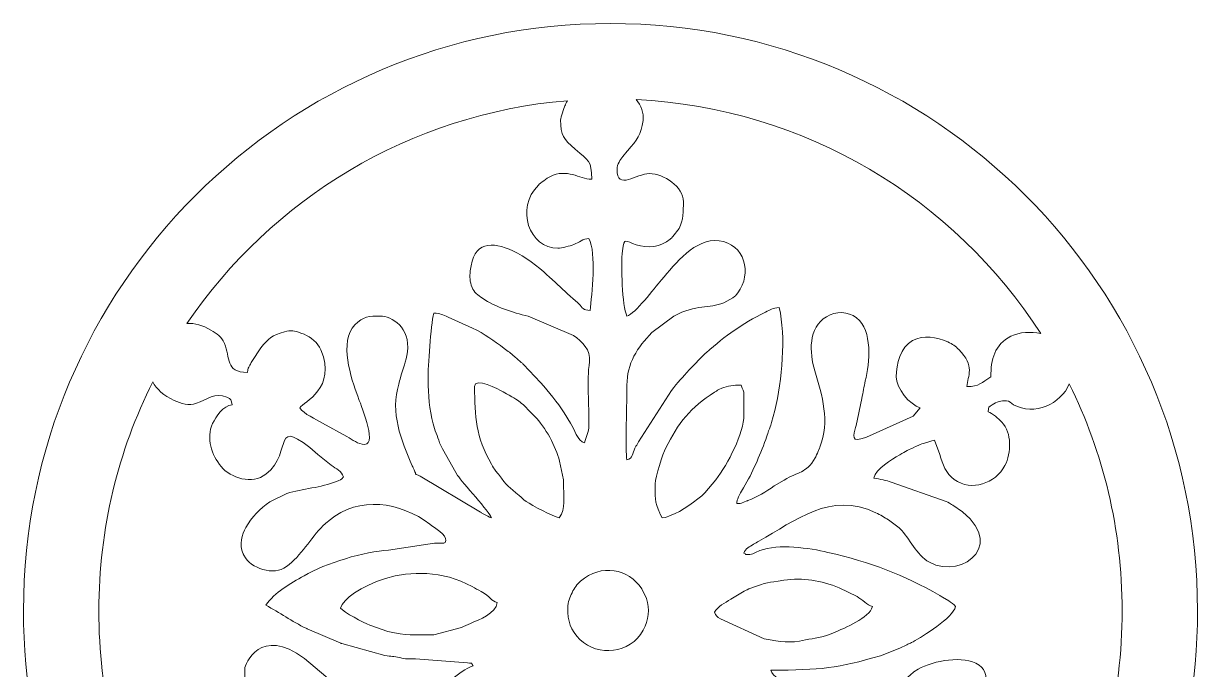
# Model space of a CAD drawing. Header units: centimetres. Extents: x -93 to 55, y -22 to 19.
# Drawn here: x 50.862 to 55.259, y -9.643 to -7.224 of the extents above; entities that cross this region are included whole.
import ezdxf

# ---------------------------------------------------------------- set-up
doc = ezdxf.new("R2010")
doc.units = ezdxf.units.CM
doc.header["$MEASUREMENT"] = 0
doc.layers.add('layer 1', color=7, linetype='Continuous')

msp = doc.modelspace()

# ---------------------------------------------------------------- linework, layer by layer
at = {"layer": 'layer 1', "color": 250, "lineweight": 9}
for points, knots in [([(53.46069, -11.58443), (53.46069, -11.58443), (53.48736, -11.78263), (53.48736, -11.78263), (53.48736, -11.78263), (53.48736, -11.78263), (53.46069, -11.98083), (53.46069, -11.98083), (53.46069, -11.98083), (53.46069, -11.98083), (53.06069, -11.98083), (53.06069, -11.98083), (53.06069, -11.98083), (53.06069, -11.98083), (52.66069, -11.98083), (52.66069, -11.98083), (52.66069, -11.98083), (52.66069, -11.98083), (52.63403, -11.78263), (52.63403, -11.78263), (52.63403, -11.78263), (52.63403, -11.78263), (52.66069, -11.58443), (52.66069, -11.58443), (52.66069, -11.58443), (51.63752, -11.39634), (50.86224, -10.49997), (50.86224, -9.42239), (50.86224, -9.42239), (50.86224, -8.20821), (51.84651, -7.22394), (53.06069, -7.22394), (53.06069, -7.22394), (54.27488, -7.22394), (55.25915, -8.20821), (55.25915, -9.42239), (55.25915, -9.42239), (55.25915, -9.96118), (55.06532, -10.45467), (54.74361, -10.83697), (54.74361, -10.83697), (54.42189, -11.21926), (53.97228, -11.49039), (53.46069, -11.58443)], [0, 0, 0, 0, 0.0833333, 0.0833333, 0.0833333, 0.0833333, 0.1666667, 0.1666667, 0.1666667, 0.1666667, 0.25, 0.25, 0.25, 0.25, 0.3333333, 0.3333333, 0.3333333, 0.3333333, 0.4166667, 0.4166667, 0.4166667, 0.4166667, 0.5, 0.5, 0.5, 0.5, 0.5833333, 0.5833333, 0.5833333, 0.5833333, 0.6666667, 0.6666667, 0.6666667, 0.6666667, 0.75, 0.75, 0.75, 0.75, 0.8333333, 0.8333333, 0.8333333, 0.8333333, 1, 1, 1, 1]), ([(51.47439, -8.34715), (51.79068, -7.88142), (52.30669, -7.56241), (52.89933, -7.51298), (52.89933, -7.51298), (52.89537, -7.52005), (52.89187, -7.52715), (52.8898, -7.53218), (52.8898, -7.53218), (52.88648, -7.54029), (52.87396, -7.57593), (52.87396, -7.58501), (52.87396, -7.58501), (52.87396, -7.64358), (52.88504, -7.65643), (52.92815, -7.69458), (52.92815, -7.69458), (52.97909, -7.73967), (52.99017, -7.7347), (52.99017, -7.80687), (52.99017, -7.80687), (52.94007, -7.80687), (52.90216, -7.76425), (52.83317, -7.79777), (52.83317, -7.79777), (52.82363, -7.80241), (52.79789, -7.82193), (52.79061, -7.82915), (52.79061, -7.82915), (52.70263, -7.91637), (52.75716, -8.0657), (52.8634, -8.0657), (52.8634, -8.0657), (52.87972, -8.0657), (52.90885, -8.05669), (52.92297, -8.05133), (52.92297, -8.05133), (52.94439, -8.04319), (52.95665, -8.03063), (52.9796, -8.02871), (52.9796, -8.02871), (53.00923, -8.0847), (52.98979, -8.23939), (52.98489, -8.29811), (52.98489, -8.29811), (52.95625, -8.29747), (52.95811, -8.29001), (52.94136, -8.27298), (52.94136, -8.27298), (52.93285, -8.26433), (52.92981, -8.26254), (52.92165, -8.25571), (52.92165, -8.25571), (52.91628, -8.25123), (52.91999, -8.25453), (52.91316, -8.24835), (52.91316, -8.24835), (52.91316, -8.24835), (52.83937, -8.17951), (52.83937, -8.17951), (52.83937, -8.17951), (52.83853, -8.17882), (52.83733, -8.17782), (52.83652, -8.1771), (52.83652, -8.1771), (52.83144, -8.17279), (52.83051, -8.17197), (52.82527, -8.16721), (52.82527, -8.16721), (52.78773, -8.13299), (52.74203, -8.09738), (52.69535, -8.07529), (52.69535, -8.07529), (52.61775, -8.03858), (52.54619, -8.03953), (52.53559, -8.15037), (52.53559, -8.15037), (52.53337, -8.17367), (52.533, -8.18977), (52.54228, -8.21245), (52.54228, -8.21245), (52.54899, -8.22886), (52.56459, -8.24169), (52.58115, -8.25287), (52.58115, -8.25287), (52.63079, -8.28645), (52.69451, -8.30569), (52.75197, -8.31975), (52.75197, -8.31975), (52.75197, -8.31975), (52.92239, -8.39233), (52.92239, -8.39233), (52.92239, -8.39233), (52.95383, -8.41591), (52.98851, -8.44669), (52.98208, -8.49026), (52.98208, -8.49026), (52.97091, -8.56618), (52.9816, -8.6489), (52.97985, -8.72623), (52.97985, -8.72623), (52.97911, -8.75891), (52.96993, -8.76815), (52.96376, -8.79465), (52.96376, -8.79465), (52.93679, -8.78745), (52.92561, -8.7413), (52.91091, -8.72071), (52.91091, -8.72071), (52.91091, -8.72071), (52.88671, -8.68154), (52.88671, -8.68154), (52.88671, -8.68154), (52.8612, -8.64121), (52.83015, -8.60465), (52.79883, -8.56869), (52.79883, -8.56869), (52.79883, -8.56869), (52.73509, -8.50035), (52.73509, -8.50035), (52.73509, -8.50035), (52.73052, -8.49626), (52.73028, -8.49622), (52.72656, -8.49306), (52.72656, -8.49306), (52.72572, -8.49235), (52.72452, -8.49135), (52.72368, -8.49066), (52.72368, -8.49066), (52.72368, -8.49066), (52.70107, -8.47101), (52.70107, -8.47101), (52.70107, -8.47101), (52.68787, -8.45895), (52.67603, -8.45075), (52.66268, -8.44073), (52.66268, -8.44073), (52.62425, -8.41186), (52.58857, -8.38642), (52.54377, -8.36418), (52.54377, -8.36418), (52.54377, -8.36418), (52.4526, -8.3233), (52.4526, -8.3233), (52.4526, -8.3233), (52.43131, -8.31487), (52.42523, -8.30927), (52.39856, -8.30869), (52.39856, -8.30869), (52.38745, -8.35638), (52.37743, -8.50813), (52.37743, -8.55694), (52.37743, -8.55694), (52.37743, -8.61637), (52.38308, -8.66839), (52.39655, -8.72271), (52.39655, -8.72271), (52.40252, -8.74682), (52.4124, -8.76958), (52.42083, -8.7935), (52.42083, -8.7935), (52.42523, -8.80602), (52.42996, -8.81226), (52.43617, -8.8257), (52.43617, -8.8257), (52.43617, -8.8257), (52.48828, -8.91622), (52.48828, -8.91622), (52.48828, -8.91622), (52.50415, -8.94041), (52.6102, -9.05618), (52.61513, -9.07461), (52.61513, -9.07461), (52.60597, -9.07217), (52.59584, -9.06699), (52.5862, -9.0613), (52.5862, -9.0613), (52.57723, -9.05601), (52.58033, -9.05729), (52.57331, -9.05305), (52.57331, -9.05305), (52.57331, -9.05305), (52.34801, -8.91915), (52.34801, -8.91915), (52.34801, -8.91915), (52.32463, -8.90651), (52.33577, -8.91838), (52.32487, -8.89477), (52.32487, -8.89477), (52.32205, -8.88869), (52.32119, -8.88615), (52.31843, -8.88007), (52.31843, -8.88007), (52.27548, -8.78529), (52.23567, -8.67994), (52.26776, -8.57403), (52.26776, -8.57403), (52.27003, -8.56653), (52.27187, -8.55795), (52.27445, -8.54906), (52.27445, -8.54906), (52.28547, -8.51135), (52.29428, -8.49393), (52.29993, -8.45289), (52.29993, -8.45289), (52.31217, -8.36391), (52.24163, -8.31925), (52.19783, -8.31925), (52.19783, -8.31925), (52.15759, -8.31925), (52.13313, -8.32106), (52.10376, -8.35197), (52.10376, -8.35197), (52.04307, -8.41585), (52.08881, -8.55057), (52.11529, -8.62365), (52.11529, -8.62365), (52.12088, -8.6391), (52.18944, -8.79994), (52.13973, -8.79994), (52.13973, -8.79994), (52.11563, -8.79994), (52.09387, -8.78162), (52.07372, -8.77086), (52.07372, -8.77086), (52.07372, -8.77086), (51.98185, -8.7201), (51.98185, -8.7201), (51.98185, -8.7201), (51.95608, -8.70494), (51.91291, -8.68673), (51.89675, -8.66259), (51.89675, -8.66259), (51.91165, -8.64226), (52.03656, -8.58791), (51.97609, -8.4459), (51.97609, -8.4459), (51.96477, -8.4193), (51.93913, -8.39842), (51.91283, -8.38767), (51.91283, -8.38767), (51.91283, -8.38767), (51.90144, -8.38319), (51.90144, -8.38319), (51.90144, -8.38319), (51.87651, -8.37362), (51.86484, -8.37117), (51.83973, -8.37807), (51.83973, -8.37807), (51.79223, -8.39115), (51.78009, -8.40357), (51.75113, -8.43775), (51.75113, -8.43775), (51.75113, -8.43775), (51.718, -8.48914), (51.718, -8.48914), (51.718, -8.48914), (51.71404, -8.49643), (51.71301, -8.49785), (51.71044, -8.50271), (51.71044, -8.50271), (51.7028, -8.51721), (51.70287, -8.51165), (51.70131, -8.53053), (51.70131, -8.53053), (51.61591, -8.53053), (51.63821, -8.47479), (51.61468, -8.4217), (51.61468, -8.4217), (51.6032, -8.39577), (51.58821, -8.38531), (51.56443, -8.37161), (51.56443, -8.37161), (51.53427, -8.35425), (51.50452, -8.34511), (51.47439, -8.34715)], [0, 0, 0, 0, 0.0142857, 0.0142857, 0.0142857, 0.0142857, 0.0285714, 0.0285714, 0.0285714, 0.0285714, 0.0428571, 0.0428571, 0.0428571, 0.0428571, 0.0571429, 0.0571429, 0.0571429, 0.0571429, 0.0714286, 0.0714286, 0.0714286, 0.0714286, 0.0857143, 0.0857143, 0.0857143, 0.0857143, 0.1, 0.1, 0.1, 0.1, 0.1142857, 0.1142857, 0.1142857, 0.1142857, 0.1285714, 0.1285714, 0.1285714, 0.1285714, 0.1428571, 0.1428571, 0.1428571, 0.1428571, 0.1571429, 0.1571429, 0.1571429, 0.1571429, 0.1714286, 0.1714286, 0.1714286, 0.1714286, 0.1857143, 0.1857143, 0.1857143, 0.1857143, 0.2, 0.2, 0.2, 0.2, 0.2142857, 0.2142857, 0.2142857, 0.2142857, 0.2285714, 0.2285714, 0.2285714, 0.2285714, 0.2428571, 0.2428571, 0.2428571, 0.2428571, 0.2571429, 0.2571429, 0.2571429, 0.2571429, 0.2714286, 0.2714286, 0.2714286, 0.2714286, 0.2857143, 0.2857143, 0.2857143, 0.2857143, 0.3, 0.3, 0.3, 0.3, 0.3142857, 0.3142857, 0.3142857, 0.3142857, 0.3285714, 0.3285714, 0.3285714, 0.3285714, 0.3428571, 0.3428571, 0.3428571, 0.3428571, 0.3571429, 0.3571429, 0.3571429, 0.3571429, 0.3714286, 0.3714286, 0.3714286, 0.3714286, 0.3857143, 0.3857143, 0.3857143, 0.3857143, 0.4, 0.4, 0.4, 0.4, 0.4142857, 0.4142857, 0.4142857, 0.4142857, 0.4285714, 0.4285714, 0.4285714, 0.4285714, 0.4428571, 0.4428571, 0.4428571, 0.4428571, 0.4571429, 0.4571429, 0.4571429, 0.4571429, 0.4714286, 0.4714286, 0.4714286, 0.4714286, 0.4857143, 0.4857143, 0.4857143, 0.4857143, 0.5, 0.5, 0.5, 0.5, 0.5142857, 0.5142857, 0.5142857, 0.5142857, 0.5285714, 0.5285714, 0.5285714, 0.5285714, 0.5428571, 0.5428571, 0.5428571, 0.5428571, 0.5571429, 0.5571429, 0.5571429, 0.5571429, 0.5714286, 0.5714286, 0.5714286, 0.5714286, 0.5857143, 0.5857143, 0.5857143, 0.5857143, 0.6, 0.6, 0.6, 0.6, 0.6142857, 0.6142857, 0.6142857, 0.6142857, 0.6285714, 0.6285714, 0.6285714, 0.6285714, 0.6428571, 0.6428571, 0.6428571, 0.6428571, 0.6571429, 0.6571429, 0.6571429, 0.6571429, 0.6714286, 0.6714286, 0.6714286, 0.6714286, 0.6857143, 0.6857143, 0.6857143, 0.6857143, 0.7, 0.7, 0.7, 0.7, 0.7142857, 0.7142857, 0.7142857, 0.7142857, 0.7285714, 0.7285714, 0.7285714, 0.7285714, 0.7428571, 0.7428571, 0.7428571, 0.7428571, 0.7571429, 0.7571429, 0.7571429, 0.7571429, 0.7714286, 0.7714286, 0.7714286, 0.7714286, 0.7857143, 0.7857143, 0.7857143, 0.7857143, 0.8, 0.8, 0.8, 0.8, 0.8142857, 0.8142857, 0.8142857, 0.8142857, 0.8285714, 0.8285714, 0.8285714, 0.8285714, 0.8428571, 0.8428571, 0.8428571, 0.8428571, 0.8571429, 0.8571429, 0.8571429, 0.8571429, 0.8714286, 0.8714286, 0.8714286, 0.8714286, 0.8857143, 0.8857143, 0.8857143, 0.8857143, 0.9, 0.9, 0.9, 0.9, 0.9142857, 0.9142857, 0.9142857, 0.9142857, 0.9285714, 0.9285714, 0.9285714, 0.9285714, 0.9428571, 0.9428571, 0.9428571, 0.9428571, 0.9571429, 0.9571429, 0.9571429, 0.9571429, 0.9714286, 0.9714286, 0.9714286, 0.9714286, 1, 1, 1, 1]), ([(53.15668, -7.50855), (53.79284, -7.53994), (54.3474, -7.88154), (54.67223, -8.38526), (54.67223, -8.38526), (54.63404, -8.37683), (54.59323, -8.37893), (54.56057, -8.39478), (54.56057, -8.39478), (54.49909, -8.42461), (54.48504, -8.48353), (54.48504, -8.54638), (54.48504, -8.54638), (54.45093, -8.56922), (54.44101, -8.58337), (54.39525, -8.58337), (54.39525, -8.58337), (54.3986, -8.54311), (54.42733, -8.50669), (54.36512, -8.44446), (54.36512, -8.44446), (54.35367, -8.43301), (54.34057, -8.42366), (54.32441, -8.4165), (54.32441, -8.4165), (54.28128, -8.39734), (54.2334, -8.38882), (54.19147, -8.41127), (54.19147, -8.41127), (54.14755, -8.43477), (54.13115, -8.50102), (54.13115, -8.54638), (54.13115, -8.54638), (54.13115, -8.59007), (54.18073, -8.65186), (54.22093, -8.66259), (54.22093, -8.66259), (54.22093, -8.66259), (54.19452, -8.69429), (54.19452, -8.69429), (54.19452, -8.69429), (54.19452, -8.69429), (54.01911, -8.77249), (54.01911, -8.77249), (54.01911, -8.77249), (54.00699, -8.77625), (54.00557, -8.77747), (53.99873, -8.77963), (53.99873, -8.77963), (53.95623, -8.79306), (53.97596, -8.74809), (53.98063, -8.72865), (53.98063, -8.72865), (53.98063, -8.72865), (54.00147, -8.62799), (54.00147, -8.62799), (54.00147, -8.62799), (54.00749, -8.60467), (54.00965, -8.58393), (54.01485, -8.56214), (54.01485, -8.56214), (54.03084, -8.49481), (54.04373, -8.37359), (53.98199, -8.32577), (53.98199, -8.32577), (53.95024, -8.30119), (53.90451, -8.30023), (53.86957, -8.32179), (53.86957, -8.32179), (53.80087, -8.36411), (53.805, -8.45521), (53.82585, -8.52417), (53.82585, -8.52417), (53.85425, -8.61814), (53.88204, -8.71369), (53.84529, -8.8099), (53.84529, -8.8099), (53.84483, -8.8111), (53.84424, -8.81246), (53.84377, -8.81366), (53.84377, -8.81366), (53.84377, -8.81366), (53.83775, -8.82874), (53.83775, -8.82874), (53.83775, -8.82874), (53.83697, -8.83061), (53.82843, -8.84838), (53.82741, -8.85011), (53.82741, -8.85011), (53.7912, -8.91106), (53.7656, -8.89986), (53.71065, -8.9341), (53.71065, -8.9341), (53.71065, -8.9341), (53.67381, -8.95534), (53.67381, -8.95534), (53.67381, -8.95534), (53.64281, -8.97718), (53.61096, -8.99695), (53.57541, -9.01013), (53.57541, -9.01013), (53.57417, -9.01059), (53.57273, -9.01105), (53.57151, -9.01151), (53.57151, -9.01151), (53.57151, -9.01151), (53.56015, -9.01598), (53.56015, -9.01598), (53.56015, -9.01598), (53.54735, -9.02061), (53.55891, -9.02125), (53.53424, -9.02179), (53.53424, -9.02179), (53.53455, -9.00883), (53.53377, -9.01419), (53.53705, -9.00347), (53.53705, -9.00347), (53.53785, -9.00085), (53.54295, -8.99022), (53.54361, -8.98891), (53.54361, -8.98891), (53.54973, -8.97703), (53.55203, -8.97349), (53.55895, -8.96195), (53.55895, -8.96195), (53.59356, -8.90413), (53.61796, -8.84601), (53.6422, -8.78111), (53.6422, -8.78111), (53.64715, -8.76782), (53.64804, -8.76398), (53.653, -8.74965), (53.653, -8.74965), (53.6576, -8.73637), (53.66039, -8.73357), (53.66396, -8.71835), (53.66396, -8.71835), (53.66396, -8.71835), (53.67607, -8.67237), (53.67607, -8.67237), (53.67607, -8.67237), (53.70317, -8.55953), (53.71823, -8.39711), (53.69271, -8.28755), (53.69271, -8.28755), (53.66585, -8.28978), (53.66059, -8.29491), (53.64117, -8.30469), (53.64117, -8.30469), (53.54829, -8.35137), (53.49573, -8.38935), (53.41849, -8.45705), (53.41849, -8.45705), (53.41768, -8.45775), (53.41649, -8.45878), (53.41569, -8.45951), (53.41569, -8.45951), (53.41569, -8.45951), (53.35588, -8.52121), (53.35588, -8.52121), (53.35588, -8.52121), (53.33157, -8.5477), (53.31172, -8.56809), (53.28969, -8.59765), (53.28969, -8.59765), (53.28969, -8.59765), (53.16539, -8.79026), (53.16539, -8.79026), (53.16539, -8.79026), (53.15897, -8.80234), (53.15872, -8.80221), (53.15225, -8.81411), (53.15225, -8.81411), (53.14163, -8.83369), (53.14551, -8.85182), (53.12223, -8.85803), (53.12223, -8.85803), (53.11532, -8.82837), (53.12251, -8.62803), (53.12219, -8.57803), (53.12219, -8.57803), (53.12168, -8.49763), (53.16141, -8.43618), (53.21596, -8.38129), (53.21596, -8.38129), (53.21596, -8.38129), (53.29733, -8.32003), (53.29733, -8.32003), (53.29733, -8.32003), (53.38573, -8.27294), (53.42707, -8.29271), (53.48479, -8.26979), (53.48479, -8.26979), (53.48479, -8.26979), (53.51869, -8.25086), (53.51869, -8.25086), (53.51869, -8.25086), (53.52915, -8.24265), (53.52812, -8.24449), (53.53728, -8.23247), (53.53728, -8.23247), (53.59231, -8.16038), (53.56369, -8.04865), (53.46721, -8.03753), (53.46721, -8.03753), (53.37757, -8.02719), (53.30304, -8.12294), (53.25139, -8.1843), (53.25139, -8.1843), (53.22468, -8.21601), (53.15221, -8.31125), (53.12223, -8.31925), (53.12223, -8.31925), (53.10447, -8.28223), (53.09933, -8.12823), (53.1052, -8.07507), (53.1052, -8.07507), (53.11116, -8.02086), (53.11789, -8.03999), (53.1564, -8.05267), (53.1564, -8.05267), (53.19921, -8.06675), (53.25003, -8.0611), (53.28376, -8.03179), (53.28376, -8.03179), (53.29036, -8.02606), (53.28783, -8.02814), (53.29187, -8.02405), (53.29187, -8.02405), (53.29264, -8.02327), (53.29371, -8.02214), (53.29447, -8.02137), (53.29447, -8.02137), (53.29447, -8.02137), (53.31755, -7.99161), (53.31755, -7.99161), (53.31755, -7.99161), (53.33435, -7.95995), (53.33352, -7.92623), (53.33352, -7.89139), (53.33352, -7.89139), (53.33352, -7.83553), (53.2596, -7.78574), (53.20675, -7.78574), (53.20675, -7.78574), (53.15763, -7.78574), (53.08525, -7.85154), (53.08525, -7.7699), (53.08525, -7.7699), (53.08525, -7.75095), (53.0982, -7.73363), (53.10628, -7.72223), (53.10628, -7.72223), (53.10628, -7.72223), (53.12276, -7.70175), (53.12276, -7.70175), (53.12276, -7.70175), (53.12349, -7.70095), (53.12461, -7.69986), (53.12536, -7.69906), (53.12536, -7.69906), (53.15956, -7.66247), (53.17524, -7.63826), (53.18245, -7.58743), (53.18245, -7.58743), (53.1866, -7.55819), (53.17512, -7.53089), (53.15668, -7.50855)], [0, 0, 0, 0, 0.0147059, 0.0147059, 0.0147059, 0.0147059, 0.0294118, 0.0294118, 0.0294118, 0.0294118, 0.0441176, 0.0441176, 0.0441176, 0.0441176, 0.0588235, 0.0588235, 0.0588235, 0.0588235, 0.0735294, 0.0735294, 0.0735294, 0.0735294, 0.0882353, 0.0882353, 0.0882353, 0.0882353, 0.1029412, 0.1029412, 0.1029412, 0.1029412, 0.1176471, 0.1176471, 0.1176471, 0.1176471, 0.1323529, 0.1323529, 0.1323529, 0.1323529, 0.1470588, 0.1470588, 0.1470588, 0.1470588, 0.1617647, 0.1617647, 0.1617647, 0.1617647, 0.1764706, 0.1764706, 0.1764706, 0.1764706, 0.1911765, 0.1911765, 0.1911765, 0.1911765, 0.2058824, 0.2058824, 0.2058824, 0.2058824, 0.2205882, 0.2205882, 0.2205882, 0.2205882, 0.2352941, 0.2352941, 0.2352941, 0.2352941, 0.25, 0.25, 0.25, 0.25, 0.2647059, 0.2647059, 0.2647059, 0.2647059, 0.2794118, 0.2794118, 0.2794118, 0.2794118, 0.2941176, 0.2941176, 0.2941176, 0.2941176, 0.3088235, 0.3088235, 0.3088235, 0.3088235, 0.3235294, 0.3235294, 0.3235294, 0.3235294, 0.3382353, 0.3382353, 0.3382353, 0.3382353, 0.3529412, 0.3529412, 0.3529412, 0.3529412, 0.3676471, 0.3676471, 0.3676471, 0.3676471, 0.3823529, 0.3823529, 0.3823529, 0.3823529, 0.3970588, 0.3970588, 0.3970588, 0.3970588, 0.4117647, 0.4117647, 0.4117647, 0.4117647, 0.4264706, 0.4264706, 0.4264706, 0.4264706, 0.4411765, 0.4411765, 0.4411765, 0.4411765, 0.4558824, 0.4558824, 0.4558824, 0.4558824, 0.4705882, 0.4705882, 0.4705882, 0.4705882, 0.4852941, 0.4852941, 0.4852941, 0.4852941, 0.5, 0.5, 0.5, 0.5, 0.5147059, 0.5147059, 0.5147059, 0.5147059, 0.5294118, 0.5294118, 0.5294118, 0.5294118, 0.5441176, 0.5441176, 0.5441176, 0.5441176, 0.5588235, 0.5588235, 0.5588235, 0.5588235, 0.5735294, 0.5735294, 0.5735294, 0.5735294, 0.5882353, 0.5882353, 0.5882353, 0.5882353, 0.6029412, 0.6029412, 0.6029412, 0.6029412, 0.6176471, 0.6176471, 0.6176471, 0.6176471, 0.6323529, 0.6323529, 0.6323529, 0.6323529, 0.6470588, 0.6470588, 0.6470588, 0.6470588, 0.6617647, 0.6617647, 0.6617647, 0.6617647, 0.6764706, 0.6764706, 0.6764706, 0.6764706, 0.6911765, 0.6911765, 0.6911765, 0.6911765, 0.7058824, 0.7058824, 0.7058824, 0.7058824, 0.7205882, 0.7205882, 0.7205882, 0.7205882, 0.7352941, 0.7352941, 0.7352941, 0.7352941, 0.75, 0.75, 0.75, 0.75, 0.7647059, 0.7647059, 0.7647059, 0.7647059, 0.7794118, 0.7794118, 0.7794118, 0.7794118, 0.7941176, 0.7941176, 0.7941176, 0.7941176, 0.8088235, 0.8088235, 0.8088235, 0.8088235, 0.8235294, 0.8235294, 0.8235294, 0.8235294, 0.8382353, 0.8382353, 0.8382353, 0.8382353, 0.8529412, 0.8529412, 0.8529412, 0.8529412, 0.8676471, 0.8676471, 0.8676471, 0.8676471, 0.8823529, 0.8823529, 0.8823529, 0.8823529, 0.8970588, 0.8970588, 0.8970588, 0.8970588, 0.9117647, 0.9117647, 0.9117647, 0.9117647, 0.9264706, 0.9264706, 0.9264706, 0.9264706, 0.9411765, 0.9411765, 0.9411765, 0.9411765, 0.9558824, 0.9558824, 0.9558824, 0.9558824, 0.9705882, 0.9705882, 0.9705882, 0.9705882, 1, 1, 1, 1]), ([(51.34177, -10.26999), (51.21552, -10.01443), (51.14445, -9.72674), (51.14445, -9.42239), (51.14445, -9.42239), (51.14445, -9.11453), (51.21716, -8.82367), (51.34619, -8.56593), (51.34619, -8.56593), (51.36047, -8.59269), (51.38624, -8.61713), (51.42713, -8.63566), (51.42713, -8.63566), (51.45159, -8.64674), (51.48177, -8.65698), (51.51028, -8.64589), (51.51028, -8.64589), (51.54727, -8.63149), (51.58056, -8.60473), (51.624, -8.62367), (51.624, -8.62367), (51.63988, -8.63061), (51.64163, -8.63323), (51.64319, -8.65203), (51.64319, -8.65203), (51.61011, -8.65478), (51.58276, -8.69477), (51.57048, -8.72193), (51.57048, -8.72193), (51.54579, -8.77659), (51.56601, -8.83941), (51.6024, -8.88298), (51.6024, -8.88298), (51.63879, -8.92654), (51.71859, -8.95173), (51.77017, -8.91106), (51.77017, -8.91106), (51.8776, -8.82638), (51.78409, -8.68417), (51.96501, -8.8373), (51.96501, -8.8373), (51.96501, -8.8373), (52.01497, -8.87715), (52.01497, -8.87715), (52.01497, -8.87715), (52.03211, -8.89146), (52.05472, -8.89981), (52.06049, -8.92143), (52.06049, -8.92143), (52.05117, -8.93415), (52.04852, -8.93262), (52.03508, -8.93827), (52.03508, -8.93827), (51.97588, -8.96318), (51.90883, -8.96438), (51.84804, -8.98363), (51.84804, -8.98363), (51.84804, -8.98363), (51.78465, -9.01534), (51.78465, -9.01534), (51.78465, -9.01534), (51.74991, -9.03867), (51.71604, -9.07309), (51.69507, -9.11063), (51.69507, -9.11063), (51.6798, -9.13795), (51.67053, -9.17602), (51.68421, -9.20766), (51.68421, -9.20766), (51.68473, -9.20882), (51.68537, -9.21019), (51.68591, -9.21135), (51.68591, -9.21135), (51.68644, -9.21249), (51.68709, -9.21386), (51.68767, -9.21495), (51.68767, -9.21495), (51.71365, -9.26575), (51.79913, -9.29255), (51.84729, -9.25757), (51.84729, -9.25757), (51.90312, -9.21699), (51.936, -9.15233), (51.98433, -9.1041), (51.98433, -9.1041), (51.98433, -9.1041), (52.00141, -9.08947), (52.00141, -9.08947), (52.00141, -9.08947), (52.0026, -9.0885), (52.00601, -9.08569), (52.00719, -9.08469), (52.00719, -9.08469), (52.11935, -8.99061), (52.27337, -9.01522), (52.38469, -9.09903), (52.38469, -9.09903), (52.40112, -9.11139), (52.44756, -9.14011), (52.44419, -9.15929), (52.44419, -9.15929), (52.44151, -9.17453), (52.43548, -9.16949), (52.41487, -9.16999), (52.41487, -9.16999), (52.39324, -9.17053), (52.39171, -9.17007), (52.37627, -9.17381), (52.37627, -9.17381), (52.37627, -9.17381), (52.22948, -9.19605), (52.22948, -9.19605), (52.22948, -9.19605), (52.14125, -9.20019), (51.99343, -9.24475), (51.91289, -9.29147), (51.91289, -9.29147), (51.86197, -9.32099), (51.80265, -9.3533), (51.76997, -9.40211), (51.76997, -9.40211), (51.82081, -9.42901), (51.86817, -9.46342), (51.9212, -9.48859), (51.9212, -9.48859), (51.92229, -9.48913), (51.92368, -9.48977), (51.92477, -9.4903), (51.92477, -9.4903), (51.92477, -9.4903), (52.05061, -9.54403), (52.05061, -9.54403), (52.05061, -9.54403), (52.05185, -9.5445), (52.05319, -9.54507), (52.05443, -9.54553), (52.05443, -9.54553), (52.05443, -9.54553), (52.21593, -9.59003), (52.21593, -9.59003), (52.21593, -9.59003), (52.23955, -9.59489), (52.24828, -9.59183), (52.27111, -9.59823), (52.27111, -9.59823), (52.29449, -9.60478), (52.30139, -9.60149), (52.32988, -9.60285), (52.32988, -9.60285), (52.32988, -9.60285), (52.52556, -9.61803), (52.52556, -9.61803), (52.52556, -9.61803), (52.55056, -9.62338), (52.5332, -9.61114), (52.54647, -9.62925), (52.54647, -9.62925), (52.51095, -9.63751), (52.44277, -9.70162), (52.40367, -9.72415), (52.40367, -9.72415), (52.35161, -9.75415), (52.28541, -9.78243), (52.20839, -9.78243), (52.20839, -9.78243), (52.11357, -9.78243), (52.05911, -9.72242), (51.99473, -9.66861), (51.99473, -9.66861), (51.99473, -9.66861), (51.91413, -9.6013), (51.91413, -9.6013), (51.91413, -9.6013), (51.75048, -9.47797), (51.69075, -9.62407), (51.69075, -9.63982), (51.69075, -9.63982), (51.69075, -9.69686), (51.68823, -9.72259), (51.732, -9.7623), (51.732, -9.7623), (51.732, -9.7623), (51.75211, -9.77917), (51.75211, -9.77917), (51.75211, -9.77917), (51.78047, -9.80057), (51.83481, -9.81639), (51.85145, -9.82245), (51.85145, -9.82245), (51.85145, -9.82245), (52.00432, -9.85974), (52.00432, -9.85974), (52.00432, -9.85974), (52.02839, -9.86587), (52.07363, -9.87522), (52.08691, -9.89335), (52.08691, -9.89335), (52.08, -9.91922), (52.01008, -9.95169), (51.98431, -9.97037), (51.98431, -9.97037), (51.98341, -9.97101), (51.98221, -9.97199), (51.98132, -9.97265), (51.98132, -9.97265), (51.94507, -9.99894), (51.90421, -10.02115), (51.86332, -10.03954), (51.86332, -10.03954), (51.75789, -10.08695), (51.8602, -9.99907), (51.78896, -9.92191), (51.78896, -9.92191), (51.78199, -9.91437), (51.78645, -9.91838), (51.77823, -9.9115), (51.77823, -9.9115), (51.72472, -9.86678), (51.63772, -9.87031), (51.58347, -9.90757), (51.58347, -9.90757), (51.53355, -9.94186), (51.51956, -10.00739), (51.54324, -10.06198), (51.54324, -10.06198), (51.56173, -10.10459), (51.6252, -10.10455), (51.63792, -10.15219), (51.63792, -10.15219), (51.62733, -10.16799), (51.59952, -10.18379), (51.57804, -10.18635), (51.57804, -10.18635), (51.56381, -10.18806), (51.44528, -10.11399), (51.37141, -10.21318), (51.37141, -10.21318), (51.35941, -10.22927), (51.34913, -10.24887), (51.34177, -10.26999)], [0, 0, 0, 0, 0.0163934, 0.0163934, 0.0163934, 0.0163934, 0.0327869, 0.0327869, 0.0327869, 0.0327869, 0.0491803, 0.0491803, 0.0491803, 0.0491803, 0.0655738, 0.0655738, 0.0655738, 0.0655738, 0.0819672, 0.0819672, 0.0819672, 0.0819672, 0.0983607, 0.0983607, 0.0983607, 0.0983607, 0.1147541, 0.1147541, 0.1147541, 0.1147541, 0.1311475, 0.1311475, 0.1311475, 0.1311475, 0.147541, 0.147541, 0.147541, 0.147541, 0.1639344, 0.1639344, 0.1639344, 0.1639344, 0.1803279, 0.1803279, 0.1803279, 0.1803279, 0.1967213, 0.1967213, 0.1967213, 0.1967213, 0.2131148, 0.2131148, 0.2131148, 0.2131148, 0.2295082, 0.2295082, 0.2295082, 0.2295082, 0.2459016, 0.2459016, 0.2459016, 0.2459016, 0.2622951, 0.2622951, 0.2622951, 0.2622951, 0.2786885, 0.2786885, 0.2786885, 0.2786885, 0.295082, 0.295082, 0.295082, 0.295082, 0.3114754, 0.3114754, 0.3114754, 0.3114754, 0.3278689, 0.3278689, 0.3278689, 0.3278689, 0.3442623, 0.3442623, 0.3442623, 0.3442623, 0.3606557, 0.3606557, 0.3606557, 0.3606557, 0.3770492, 0.3770492, 0.3770492, 0.3770492, 0.3934426, 0.3934426, 0.3934426, 0.3934426, 0.4098361, 0.4098361, 0.4098361, 0.4098361, 0.4262295, 0.4262295, 0.4262295, 0.4262295, 0.442623, 0.442623, 0.442623, 0.442623, 0.4590164, 0.4590164, 0.4590164, 0.4590164, 0.4754098, 0.4754098, 0.4754098, 0.4754098, 0.4918033, 0.4918033, 0.4918033, 0.4918033, 0.5081967, 0.5081967, 0.5081967, 0.5081967, 0.5245902, 0.5245902, 0.5245902, 0.5245902, 0.5409836, 0.5409836, 0.5409836, 0.5409836, 0.557377, 0.557377, 0.557377, 0.557377, 0.5737705, 0.5737705, 0.5737705, 0.5737705, 0.5901639, 0.5901639, 0.5901639, 0.5901639, 0.6065574, 0.6065574, 0.6065574, 0.6065574, 0.6229508, 0.6229508, 0.6229508, 0.6229508, 0.6393443, 0.6393443, 0.6393443, 0.6393443, 0.6557377, 0.6557377, 0.6557377, 0.6557377, 0.6721311, 0.6721311, 0.6721311, 0.6721311, 0.6885246, 0.6885246, 0.6885246, 0.6885246, 0.704918, 0.704918, 0.704918, 0.704918, 0.7213115, 0.7213115, 0.7213115, 0.7213115, 0.7377049, 0.7377049, 0.7377049, 0.7377049, 0.7540984, 0.7540984, 0.7540984, 0.7540984, 0.7704918, 0.7704918, 0.7704918, 0.7704918, 0.7868852, 0.7868852, 0.7868852, 0.7868852, 0.8032787, 0.8032787, 0.8032787, 0.8032787, 0.8196721, 0.8196721, 0.8196721, 0.8196721, 0.8360656, 0.8360656, 0.8360656, 0.8360656, 0.852459, 0.852459, 0.852459, 0.852459, 0.8688525, 0.8688525, 0.8688525, 0.8688525, 0.8852459, 0.8852459, 0.8852459, 0.8852459, 0.9016393, 0.9016393, 0.9016393, 0.9016393, 0.9180328, 0.9180328, 0.9180328, 0.9180328, 0.9344262, 0.9344262, 0.9344262, 0.9344262, 0.9508197, 0.9508197, 0.9508197, 0.9508197, 0.9672131, 0.9672131, 0.9672131, 0.9672131, 1, 1, 1, 1]), ([(52.86991, -8.86211), (52.86991, -8.86211), (52.88453, -8.93199), (52.88453, -8.93199), (52.88453, -8.93199), (52.88453, -9.00887), (52.89437, -9.03626), (52.86868, -9.07461), (52.86868, -9.07461), (52.84456, -9.06899), (52.76739, -9.02882), (52.74489, -9.01351), (52.74489, -9.01351), (52.73063, -9.00379), (52.73119, -9.00187), (52.71915, -8.99173), (52.71915, -8.99173), (52.67984, -8.95858), (52.67371, -8.95771), (52.64076, -8.91163), (52.64076, -8.91163), (52.64011, -8.91074), (52.63917, -8.9095), (52.63852, -8.90861), (52.63852, -8.90861), (52.63852, -8.90861), (52.63143, -8.89985), (52.63143, -8.89985), (52.63143, -8.89985), (52.62313, -8.88919), (52.62157, -8.88623), (52.61479, -8.87425), (52.61479, -8.87425), (52.55624, -8.7711), (52.55175, -8.69673), (52.55175, -8.58337), (52.55175, -8.58337), (52.55175, -8.54546), (52.64137, -8.59377), (52.65856, -8.60331), (52.65856, -8.60331), (52.72969, -8.64279), (52.71939, -8.63694), (52.77767, -8.6955), (52.77767, -8.6955), (52.81556, -8.73357), (52.85668, -8.80941), (52.86991, -8.86211)], [0, 0, 0, 0, 0.0769231, 0.0769231, 0.0769231, 0.0769231, 0.1538462, 0.1538462, 0.1538462, 0.1538462, 0.2307692, 0.2307692, 0.2307692, 0.2307692, 0.3076923, 0.3076923, 0.3076923, 0.3076923, 0.3846154, 0.3846154, 0.3846154, 0.3846154, 0.4615385, 0.4615385, 0.4615385, 0.4615385, 0.5384615, 0.5384615, 0.5384615, 0.5384615, 0.6153846, 0.6153846, 0.6153846, 0.6153846, 0.6923077, 0.6923077, 0.6923077, 0.6923077, 0.7692308, 0.7692308, 0.7692308, 0.7692308, 0.8461538, 0.8461538, 0.8461538, 0.8461538, 1, 1, 1, 1]), ([(54.77895, -8.57345), (54.90561, -8.82934), (54.97693, -9.11751), (54.97693, -9.42239), (54.97693, -9.42239), (54.97693, -9.73861), (54.90031, -10.03693), (54.76464, -10.29981), (54.76464, -10.29981), (54.76117, -10.28747), (54.7556, -10.27566), (54.7478, -10.26447), (54.7478, -10.26447), (54.7478, -10.26447), (54.73017, -10.24514), (54.73017, -10.24514), (54.73017, -10.24514), (54.6824, -10.2033), (54.62653, -10.18977), (54.56417, -10.21019), (54.56417, -10.21019), (54.52187, -10.22403), (54.50583, -10.24518), (54.46435, -10.20986), (54.46435, -10.20986), (54.46435, -10.20986), (54.44808, -10.18389), (54.44808, -10.18389), (54.44808, -10.18389), (54.46315, -10.16331), (54.48917, -10.16003), (54.50941, -10.14486), (54.50941, -10.14486), (54.52951, -10.12979), (54.54691, -10.10821), (54.55319, -10.08297), (54.55319, -10.08297), (54.57056, -10.01301), (54.53664, -9.94801), (54.47717, -9.91181), (54.47717, -9.91181), (54.41828, -9.87598), (54.33133, -9.90282), (54.30671, -9.96857), (54.30671, -9.96857), (54.29657, -9.99562), (54.28961, -10.02203), (54.28961, -10.05711), (54.28961, -10.05711), (54.28961, -10.05711), (54.26655, -10.05377), (54.26655, -10.05377), (54.26655, -10.05377), (54.2524, -10.04771), (54.24757, -10.03785), (54.23375, -10.02846), (54.23375, -10.02846), (54.23375, -10.02846), (54.17843, -9.99398), (54.17843, -9.99398), (54.17843, -9.99398), (54.15404, -9.97942), (54.12836, -9.96362), (54.10777, -9.94314), (54.10777, -9.94314), (54.10777, -9.94314), (54.0836, -9.91449), (54.0836, -9.91449), (54.0836, -9.91449), (54.12067, -9.89489), (54.15536, -9.89043), (54.19843, -9.87614), (54.19843, -9.87614), (54.25796, -9.85637), (54.30908, -9.84342), (54.36503, -9.81559), (54.36503, -9.81559), (54.4488, -9.77391), (54.50035, -9.66329), (54.44083, -9.62593), (54.44083, -9.62593), (54.38164, -9.58877), (54.27255, -9.60837), (54.21251, -9.64194), (54.21251, -9.64194), (54.16964, -9.6659), (54.13929, -9.71146), (54.10313, -9.74386), (54.10313, -9.74386), (53.97953, -9.85459), (53.91971, -9.82721), (53.79737, -9.74643), (53.79737, -9.74643), (53.78413, -9.73767), (53.77368, -9.73309), (53.76135, -9.72437), (53.76135, -9.72437), (53.74941, -9.71593), (53.74173, -9.70937), (53.72761, -9.69999), (53.72761, -9.69999), (53.70697, -9.6863), (53.66767, -9.66998), (53.66101, -9.64509), (53.66101, -9.64509), (53.84675, -9.64509), (53.913, -9.63831), (54.07196, -9.59119), (54.07196, -9.59119), (54.07196, -9.59119), (54.14397, -9.56283), (54.14397, -9.56283), (54.14397, -9.56283), (54.14796, -9.56106), (54.1514, -9.55921), (54.15459, -9.55761), (54.15459, -9.55761), (54.16984, -9.55001), (54.17944, -9.54606), (54.19371, -9.53863), (54.19371, -9.53863), (54.2306, -9.51943), (54.34172, -9.44958), (54.353, -9.40739), (54.353, -9.40739), (54.34657, -9.39861), (54.33713, -9.39213), (54.32723, -9.38562), (54.32723, -9.38562), (54.32723, -9.38562), (54.30413, -9.37173), (54.30413, -9.37173), (54.30413, -9.37173), (54.30061, -9.36967), (54.29564, -9.36679), (54.29411, -9.36591), (54.29411, -9.36591), (54.15381, -9.28499), (54.03779, -9.24265), (53.87473, -9.20423), (53.87473, -9.20423), (53.80644, -9.18815), (53.68873, -9.17027), (53.62024, -9.19758), (53.62024, -9.19758), (53.60421, -9.20395), (53.59505, -9.21194), (53.57651, -9.21194), (53.57651, -9.21194), (53.55631, -9.21194), (53.57457, -9.21357), (53.56065, -9.20666), (53.56065, -9.20666), (53.56536, -9.18906), (53.5808, -9.18371), (53.59657, -9.17391), (53.59657, -9.17391), (53.60399, -9.16931), (53.60797, -9.1669), (53.61651, -9.16215), (53.61651, -9.16215), (53.75451, -9.08533), (53.88367, -8.97382), (54.05473, -9.05593), (54.05473, -9.05593), (54.07173, -9.06411), (54.08665, -9.07271), (54.10167, -9.08295), (54.10167, -9.08295), (54.10167, -9.08295), (54.14124, -9.11205), (54.14124, -9.11205), (54.14124, -9.11205), (54.14205, -9.11277), (54.14317, -9.11386), (54.14396, -9.11461), (54.14396, -9.11461), (54.18384, -9.15289), (54.20464, -9.21337), (54.25516, -9.24111), (54.25516, -9.24111), (54.38025, -9.30981), (54.56317, -9.16235), (54.34225, -9.02726), (54.34225, -9.02726), (54.33752, -9.02435), (54.32431, -9.01663), (54.31839, -9.01413), (54.31839, -9.01413), (54.31839, -9.01413), (54.11163, -8.94093), (54.11163, -8.94093), (54.11163, -8.94093), (54.09407, -8.93606), (54.07111, -8.92874), (54.04663, -8.9267), (54.04663, -8.9267), (54.05543, -8.88893), (54.11197, -8.85869), (54.14379, -8.83899), (54.14379, -8.83899), (54.16635, -8.82503), (54.17751, -8.81985), (54.20283, -8.80823), (54.20283, -8.80823), (54.21916, -8.80074), (54.22032, -8.79949), (54.2372, -8.79506), (54.2372, -8.79506), (54.25633, -8.79006), (54.25795, -8.78777), (54.27376, -8.78409), (54.27376, -8.78409), (54.27376, -8.78409), (54.29424, -8.83755), (54.29424, -8.83755), (54.29424, -8.83755), (54.30512, -8.8757), (54.31611, -8.90833), (54.34828, -8.93143), (54.34828, -8.93143), (54.41249, -8.97761), (54.50268, -8.94627), (54.53768, -8.87898), (54.53768, -8.87898), (54.56264, -8.83095), (54.56408, -8.7573), (54.52619, -8.71654), (54.52619, -8.71654), (54.51464, -8.7041), (54.49124, -8.68291), (54.47448, -8.67843), (54.47448, -8.67843), (54.47615, -8.65845), (54.47679, -8.66063), (54.49007, -8.65175), (54.49007, -8.65175), (54.50729, -8.64023), (54.52363, -8.63618), (54.54315, -8.63618), (54.54315, -8.63618), (54.55693, -8.63618), (54.55947, -8.64493), (54.5704, -8.65119), (54.5704, -8.65119), (54.64712, -8.69518), (54.74771, -8.64867), (54.77895, -8.57345)], [0, 0, 0, 0, 0.015873, 0.015873, 0.015873, 0.015873, 0.031746, 0.031746, 0.031746, 0.031746, 0.047619, 0.047619, 0.047619, 0.047619, 0.0634921, 0.0634921, 0.0634921, 0.0634921, 0.0793651, 0.0793651, 0.0793651, 0.0793651, 0.0952381, 0.0952381, 0.0952381, 0.0952381, 0.1111111, 0.1111111, 0.1111111, 0.1111111, 0.1269841, 0.1269841, 0.1269841, 0.1269841, 0.1428571, 0.1428571, 0.1428571, 0.1428571, 0.1587302, 0.1587302, 0.1587302, 0.1587302, 0.1746032, 0.1746032, 0.1746032, 0.1746032, 0.1904762, 0.1904762, 0.1904762, 0.1904762, 0.2063492, 0.2063492, 0.2063492, 0.2063492, 0.2222222, 0.2222222, 0.2222222, 0.2222222, 0.2380952, 0.2380952, 0.2380952, 0.2380952, 0.2539683, 0.2539683, 0.2539683, 0.2539683, 0.2698413, 0.2698413, 0.2698413, 0.2698413, 0.2857143, 0.2857143, 0.2857143, 0.2857143, 0.3015873, 0.3015873, 0.3015873, 0.3015873, 0.3174603, 0.3174603, 0.3174603, 0.3174603, 0.3333333, 0.3333333, 0.3333333, 0.3333333, 0.3492063, 0.3492063, 0.3492063, 0.3492063, 0.3650794, 0.3650794, 0.3650794, 0.3650794, 0.3809524, 0.3809524, 0.3809524, 0.3809524, 0.3968254, 0.3968254, 0.3968254, 0.3968254, 0.4126984, 0.4126984, 0.4126984, 0.4126984, 0.4285714, 0.4285714, 0.4285714, 0.4285714, 0.4444444, 0.4444444, 0.4444444, 0.4444444, 0.4603175, 0.4603175, 0.4603175, 0.4603175, 0.4761905, 0.4761905, 0.4761905, 0.4761905, 0.4920635, 0.4920635, 0.4920635, 0.4920635, 0.5079365, 0.5079365, 0.5079365, 0.5079365, 0.5238095, 0.5238095, 0.5238095, 0.5238095, 0.5396825, 0.5396825, 0.5396825, 0.5396825, 0.5555556, 0.5555556, 0.5555556, 0.5555556, 0.5714286, 0.5714286, 0.5714286, 0.5714286, 0.5873016, 0.5873016, 0.5873016, 0.5873016, 0.6031746, 0.6031746, 0.6031746, 0.6031746, 0.6190476, 0.6190476, 0.6190476, 0.6190476, 0.6349206, 0.6349206, 0.6349206, 0.6349206, 0.6507937, 0.6507937, 0.6507937, 0.6507937, 0.6666667, 0.6666667, 0.6666667, 0.6666667, 0.6825397, 0.6825397, 0.6825397, 0.6825397, 0.6984127, 0.6984127, 0.6984127, 0.6984127, 0.7142857, 0.7142857, 0.7142857, 0.7142857, 0.7301587, 0.7301587, 0.7301587, 0.7301587, 0.7460317, 0.7460317, 0.7460317, 0.7460317, 0.7619048, 0.7619048, 0.7619048, 0.7619048, 0.7777778, 0.7777778, 0.7777778, 0.7777778, 0.7936508, 0.7936508, 0.7936508, 0.7936508, 0.8095238, 0.8095238, 0.8095238, 0.8095238, 0.8253968, 0.8253968, 0.8253968, 0.8253968, 0.8412698, 0.8412698, 0.8412698, 0.8412698, 0.8571429, 0.8571429, 0.8571429, 0.8571429, 0.8730159, 0.8730159, 0.8730159, 0.8730159, 0.8888889, 0.8888889, 0.8888889, 0.8888889, 0.9047619, 0.9047619, 0.9047619, 0.9047619, 0.9206349, 0.9206349, 0.9206349, 0.9206349, 0.9365079, 0.9365079, 0.9365079, 0.9365079, 0.952381, 0.952381, 0.952381, 0.952381, 0.968254, 0.968254, 0.968254, 0.968254, 1, 1, 1, 1]), ([(53.22788, -8.94783), (53.22788, -8.92075), (53.25665, -8.83474), (53.26755, -8.81318), (53.26755, -8.81318), (53.31363, -8.72194), (53.36039, -8.65925), (53.45012, -8.60489), (53.45012, -8.60489), (53.46371, -8.59666), (53.45825, -8.59745), (53.47735, -8.58986), (53.47735, -8.58986), (53.49936, -8.5811), (53.52068, -8.57807), (53.55011, -8.57807), (53.55011, -8.57807), (53.55439, -8.59651), (53.56065, -8.59586), (53.56065, -8.61505), (53.56065, -8.61505), (53.56065, -8.61505), (53.56065, -8.68901), (53.56065, -8.68901), (53.56065, -8.68901), (53.56065, -8.75785), (53.50059, -8.87277), (53.45511, -8.93209), (53.45511, -8.93209), (53.45511, -8.93209), (53.41429, -8.98106), (53.41429, -8.98106), (53.41429, -8.98106), (53.38719, -9.00817), (53.32428, -9.05227), (53.28741, -9.06549), (53.28741, -9.06549), (53.27477, -9.07001), (53.27139, -9.07318), (53.25429, -9.07461), (53.25429, -9.07461), (53.25429, -9.07461), (53.24684, -9.06091), (53.24684, -9.06091), (53.24684, -9.06091), (53.24632, -9.05986), (53.24557, -9.05853), (53.24507, -9.05741), (53.24507, -9.05741), (53.22508, -9.01363), (53.22788, -8.99479), (53.22788, -8.94783)], [0, 0, 0, 0, 0.0714286, 0.0714286, 0.0714286, 0.0714286, 0.1428571, 0.1428571, 0.1428571, 0.1428571, 0.2142857, 0.2142857, 0.2142857, 0.2142857, 0.2857143, 0.2857143, 0.2857143, 0.2857143, 0.3571429, 0.3571429, 0.3571429, 0.3571429, 0.4285714, 0.4285714, 0.4285714, 0.4285714, 0.5, 0.5, 0.5, 0.5, 0.5714286, 0.5714286, 0.5714286, 0.5714286, 0.6428571, 0.6428571, 0.6428571, 0.6428571, 0.7142857, 0.7142857, 0.7142857, 0.7142857, 0.7857143, 0.7857143, 0.7857143, 0.7857143, 0.8571429, 0.8571429, 0.8571429, 0.8571429, 1, 1, 1, 1]), ([(52.04993, -9.41266), (52.06684, -9.34933), (52.31832, -9.20733), (52.54236, -9.33226), (52.54236, -9.33226), (52.55529, -9.33949), (52.56339, -9.34321), (52.5766, -9.35085), (52.5766, -9.35085), (52.61233, -9.37143), (52.61333, -9.38543), (52.63627, -9.39154), (52.63627, -9.39154), (52.63277, -9.43346), (52.56816, -9.45577), (52.53579, -9.47066), (52.53579, -9.47066), (52.52453, -9.47583), (52.51224, -9.48154), (52.50275, -9.48515), (52.50275, -9.48515), (52.50275, -9.48515), (52.39856, -9.51303), (52.39856, -9.51303), (52.39856, -9.51303), (52.32119, -9.51303), (52.29877, -9.51719), (52.22648, -9.50022), (52.22648, -9.50022), (52.22648, -9.50022), (52.15992, -9.47701), (52.15992, -9.47701), (52.15992, -9.47701), (52.13512, -9.46687), (52.06189, -9.42899), (52.04993, -9.41266)], [0, 0, 0, 0, 0.1, 0.1, 0.1, 0.1, 0.2, 0.2, 0.2, 0.2, 0.3, 0.3, 0.3, 0.3, 0.4, 0.4, 0.4, 0.4, 0.5, 0.5, 0.5, 0.5, 0.6, 0.6, 0.6, 0.6, 0.7, 0.7, 0.7, 0.7, 0.8, 0.8, 0.8, 0.8, 1, 1, 1, 1]), ([(52.90039, -9.41266), (52.90039, -9.38833), (52.90839, -9.37253), (52.91687, -9.35522), (52.91687, -9.35522), (52.92545, -9.33769), (52.9342, -9.32385), (52.94783, -9.31223), (52.94783, -9.31223), (53.02645, -9.24511), (53.12885, -9.26479), (53.17799, -9.34107), (53.17799, -9.34107), (53.17799, -9.34107), (53.19508, -9.37681), (53.19508, -9.37681), (53.19508, -9.37681), (53.20777, -9.4155), (53.20423, -9.45823), (53.18355, -9.49513), (53.18355, -9.49513), (53.13304, -9.58525), (53.01453, -9.59522), (52.94644, -9.53035), (52.94644, -9.53035), (52.91083, -9.49642), (52.90039, -9.45999), (52.90039, -9.41266)], [0, 0, 0, 0, 0.125, 0.125, 0.125, 0.125, 0.25, 0.25, 0.25, 0.25, 0.375, 0.375, 0.375, 0.375, 0.5, 0.5, 0.5, 0.5, 0.625, 0.625, 0.625, 0.625, 0.75, 0.75, 0.75, 0.75, 1, 1, 1, 1]), ([(53.44973, -9.42853), (53.46472, -9.40614), (53.48695, -9.39455), (53.51093, -9.37879), (53.51093, -9.37879), (53.51093, -9.37879), (53.56123, -9.34986), (53.56123, -9.34986), (53.56123, -9.34986), (53.56965, -9.34533), (53.56653, -9.34593), (53.57897, -9.34119), (53.57897, -9.34119), (53.65612, -9.31183), (53.64328, -9.31994), (53.71016, -9.30862), (53.71016, -9.30862), (53.7804, -9.29675), (53.84951, -9.31014), (53.91695, -9.33634), (53.91695, -9.33634), (53.91695, -9.33634), (53.98409, -9.36957), (53.98409, -9.36957), (53.98409, -9.36957), (54.00323, -9.38039), (54.02215, -9.40226), (54.04133, -9.40739), (54.04133, -9.40739), (54.03172, -9.44867), (53.93508, -9.48826), (53.89632, -9.50534), (53.89632, -9.50534), (53.85129, -9.52515), (53.82516, -9.5247), (53.79089, -9.53198), (53.79089, -9.53198), (53.72859, -9.54522), (53.70249, -9.53962), (53.63597, -9.52753), (53.63597, -9.52753), (53.63597, -9.52753), (53.47225, -9.45354), (53.47225, -9.45354), (53.47225, -9.45354), (53.458, -9.44403), (53.45724, -9.44271), (53.44973, -9.42853)], [0, 0, 0, 0, 0.0769231, 0.0769231, 0.0769231, 0.0769231, 0.1538462, 0.1538462, 0.1538462, 0.1538462, 0.2307692, 0.2307692, 0.2307692, 0.2307692, 0.3076923, 0.3076923, 0.3076923, 0.3076923, 0.3846154, 0.3846154, 0.3846154, 0.3846154, 0.4615385, 0.4615385, 0.4615385, 0.4615385, 0.5384615, 0.5384615, 0.5384615, 0.5384615, 0.6153846, 0.6153846, 0.6153846, 0.6153846, 0.6923077, 0.6923077, 0.6923077, 0.6923077, 0.7692308, 0.7692308, 0.7692308, 0.7692308, 0.8461538, 0.8461538, 0.8461538, 0.8461538, 1, 1, 1, 1])]:
    msp.add_open_spline(points, degree=3, knots=knots, dxfattribs=at)

doc.saveas('drawing.dxf')
